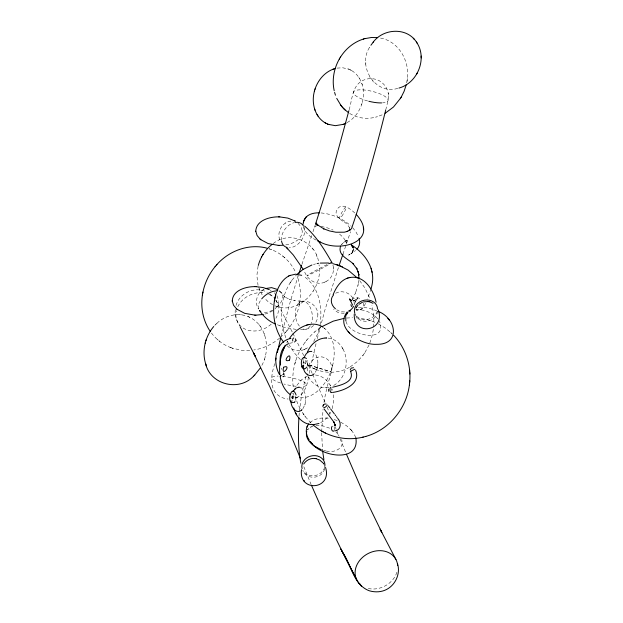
<?xml version="1.0" encoding="UTF-8"?>
<svg xmlns="http://www.w3.org/2000/svg" width="623" height="623" viewBox="0 0 623 623"><rect width="100%" height="100%" fill="white"/><g stroke="black" fill="none" stroke-linecap="round" stroke-linejoin="round"><path stroke-width="0.47" stroke-dasharray="3.12 2.34" d="M317.901 314.047L317.629 318.33L315.324 323.469M321.67 432.783L322.488 450.071M321.678 431.879L323.018 409.389M397.77 88.388C374.423 95.389 356.652 64.979 370.296 46.273L370.07 46.678M303.121 363.575L303.565 359.751M304.99 404.374C306.446 399.102 306.111 392.56 302.007 388.542M317.091 368.466C318.587 363.045 318.205 356.122 313.649 352.252M353.171 248.748L353.194 248.25M332.931 265.071C334.785 271.044 332.114 278.037 326.686 281.168M235.299 309.592C234.575 315.417 236.779 321.079 239.684 326.024M353.397 249.356L352.143 252.883M307.209 366.098L307.357 360.546M299.017 416.102L299.25 412.644M303.128 363.154L303.16 362.734M303.183 362.368L303.214 361.971M305.675 400.877L305.706 400.48M305.729 400.106L305.761 399.686M317.777 364.969L317.8 364.572M317.831 364.206L317.855 363.785M406.663 82.859C411.367 64.021 400.021 41.141 379.859 37.941M299.336 411.748L301.555 395.052L306.033 375.7M307.63 363.949L307.482 365.047M305.356 360.359L305.192 364.369M299.585 303.097C301.15 293.861 300.341 284.166 296.922 275.421M388.456 96.222L388.129 100.241L385.668 110.248M406.983 81.27L407.13 80.196M407.201 79.651L407.349 78.553M323.976 402.403C325.603 392.069 328.36 381.954 331.413 371.962C332.775 367.547 331.265 362.493 327.706 359.549C318.735 352.104 307.295 361.27 307.178 371.588M358.801 280.475L357.945 285.607L358.178 284.54L355.297 293.62L355.749 292.631L352.205 299.39M286.697 331C293.176 323.329 297.599 313.937 299.414 304.071M299.219 305.161L299.78 301.976M320.058 324.887C322.769 307.637 319.202 286.074 303.362 276.114M258.07 266.2L256.871 275.592L258.039 285.311M261.87 365.327C270.826 349.347 266.8 325.004 249.029 316.99M293.269 394.842L293.628 393.144M362.259 102.507C365.639 90.966 362.189 76.364 351.099 70.267M274.852 363.661C271.067 374.236 268.443 390.014 280.28 396.664C282.717 397.895 285.334 398.993 288.106 399.016M308.377 377.133C307.474 385.621 304.071 395.294 295.092 398.12M309.187 373.341L316.336 342.323M332.518 365.857C335.898 352.719 334.847 335.89 323.049 327.215M377.507 311.196C376.689 322.496 359.401 325.175 355.336 314.545M320.619 327.519C300.979 340.275 290.092 364.774 293.347 387.903M349.121 109.749C352.275 99.898 351.886 85.935 362.641 80.569C366.013 78.895 369.93 78.14 373.66 78.88C382.358 80.071 389.102 88.513 388.526 97.266M313.712 341.427L317.489 334.224L319.685 326.911L319.42 327.971M281.214 335.953L290.489 300.909L298.331 275.452M318.953 329.855L319.194 328.897M317.263 338.624L324.785 310.472L338.663 266.831M303.642 359.424L303.814 358.755M294.928 397.03C313.696 401.991 328.352 382.615 332.378 366.363M332.152 367.251L332.752 364.93M371.067 288.558L367.57 299.133M347.112 122.599C354.869 118.292 360.265 110.419 362.43 101.907M361.628 104.617L361.792 104.057M294.827 363.832L295.24 362.446M295.567 361.324L295.956 359.993M332.199 408.633L333.648 401.562L333.11 393.035M264.277 359.681L264.518 358.887M265.024 357.158L265.273 356.301M302.871 408.743L304.873 404.748M315.339 372.313L316.975 368.839M304.795 404.997L305.075 404.093M316.897 369.089L317.177 368.185M316.149 226.149L316.305 225.666L314.646 227.091L317.037 226.398M312.995 231.725L315.129 225.316M346.606 243.398L350.508 231.694M301.921 264.386L312.38 233.547M342.938 254.215L345.999 245.197M324.567 468.909C322.301 478.908 306.866 480.294 302.957 470.793M295.676 400.309L296.244 396.321M291.992 393.759L292.218 393.136M369.821 342.938C374.462 330.984 374.96 317.605 371.915 305.192M354.004 305.099L356.255 300.006L355.336 301.898L357.898 297.864L356.488 299.64L357.867 298.331L354.721 300.372L355.414 300.06M352.828 250.251L352.213 251.536M236.055 305.41C239.684 292.6 255.617 285.825 267.298 292.257M274.836 305.784C299.024 315.806 323.376 288.496 319.015 264.853M369.042 344.94L364.759 352.828M330.681 412.27L329.622 414.194M352.836 251.926C352.392 252.868 354.152 249.223 353.405 248.437M369.47 47.737L369.712 47.309M313.104 291.245L313.361 290.801M314.475 288.831L314.779 288.317M290.552 282.242C279.423 299.266 278.909 321.896 286.915 340.306M365.561 303.315C363.894 306.983 360.779 311.531 356.076 310.449M286.806 342.557L287.608 341.217M296.852 385.364L301.602 379.695L307.466 376.113M292.016 280.148L295.956 275.467M350.212 366.885L357.766 361.223L363.287 354.931M289.991 283.06L292.491 279.454M362.812 355.624L365.319 352.011M308.105 429.06L307.466 429.909L309.802 427.588L313.011 426.101M304.974 342.463L305.558 341.716M306.594 340.368L307.131 339.691M352.408 252.572L352.05 252.977M280.311 337.526L285.568 332.316M285.225 332.705L287.078 330.556M352.563 252.362L351.24 253.506L355.585 250.594M327.371 417.332L323.485 420.977L319.763 423.134M342.206 243.819L341.49 244.629L344.223 242.059M214.733 325.408L215.947 324.17M216.859 323.321C225.386 315.145 238.983 311.874 249.792 317.333M274.953 309.078L278.029 304.896L278.754 300.644M215.768 324.349L216.999 323.181M309.857 422.682C315.09 417.94 322.784 417.394 329.458 418.469M313.595 325.494C309.686 329.419 303.853 329.754 298.643 329.59M279.719 338.016C272.376 344.231 263.365 348.545 253.834 349.986M351.738 253.265L351.403 253.522M314.576 332.082L314.965 331.763M290.902 221.079C281.962 222.068 276.16 232.768 280.186 240.805M273.209 243.57C289.672 229.996 316.398 241.592 318.657 262.571M343.343 242.651L347.385 239.793L346.209 242.729L346.038 241.413L346.411 243.204L345.477 240.587L345.929 241.553L343.281 237.433L338.639 233.29M285.49 223.104L285.895 222.839M272.773 310.76L268.466 312.964L264.37 314.233M305.768 348.81L307.489 347.805M282.671 374.968L284.049 373.987L283.278 372.554C284.984 373.948 284.477 377.343 282.032 377.18M263.809 289.321C256.878 292.841 254.285 302.466 258.483 309.016M333.726 385.45C345.96 378.449 349.448 361.106 343.008 349.044M326.779 281.113L324.77 282.141M350.905 253.841L350.492 254.052M282.608 374.587C284.072 373.434 284.968 374.991 283.286 372.577M310.207 427.316L311.227 426.771M264.238 289.095L263.576 289.438M349.48 367.336C339.395 373.013 326.725 373.893 316.025 369.447M286.977 345.749C291.673 350.087 298.923 352.159 304.873 349.246M304.39 349.48L306.173 348.615M382.117 114.85L377.188 116.719M324.801 282.133C316.258 286.058 307.108 279.299 304.304 271.052M289.422 343.296C291.307 342.868 298.394 342.377 295.201 338.437M313.431 264.534L315.495 263.918M349.682 113.448C357.423 118.3 367.212 119.523 375.981 117.062M375.607 117.171L377.507 116.626M353.288 300.629L356.177 299.85M328.913 387.288L326.281 387.662M285.77 244.901C292.95 243.788 302.49 239.396 302.264 230.884M337.074 68.094L342.79 67.79L348.382 69.021M234.357 314.872L234.824 314.825M235.572 314.747L236.078 314.693M354.051 300.426L354.814 300.356L352.743 300.504M315.97 425.525L322.714 425.859L330.206 428.367M346.614 318.041L352.563 317.714M358.389 307.341L368.154 307.918L376.697 310.706M344.169 313.369L338.647 312.769L335.392 310.885M355.842 309.53C364.066 309.195 372.445 312.762 377.888 318.945M249.761 350.438L241.35 350.219L232.192 348.125M308.354 376.65C311.5 382.927 318.01 387.833 325.222 387.701M324.801 387.716L326.647 387.646M355.967 317.808L366.129 319.303L375.093 322.325M240.805 314.779L241.459 314.841M239.676 314.677L240.299 314.74M346.022 321.406C349.371 336.295 389.118 343.608 379.212 320.697M326.982 451.107L326.654 451.06C333.757 453.233 345.165 448.35 341.599 439.503M321.125 212.934C332.238 214.008 343.125 218.657 351.302 226.305M327.955 338.071C334.831 338.725 340.579 343.771 343.444 349.853M315.511 375.007C322.379 375.661 328.134 380.708 331 386.79M296.268 329.458L283.901 327.153L275.366 323.999M321.149 226.445L327.028 227.738L333.071 230.089M325.806 450.92L323.586 450.406M322.114 449.954L322.714 450.141M334.208 419.567L337.113 420.564M269.969 249.107L269.066 248.795C280.965 252.51 290.894 261.644 295.917 273.014M270.896 249.441L271.83 249.768M211.438 333.025C216.461 339.691 223.392 344.955 231.265 347.79M230.331 347.455L233.095 348.436M348.794 69.184L351.606 70.539M347.883 68.834L349.308 69.379M279.727 325.774L280.49 326.063M303.113 361.94L309.919 366.651L315.596 369.275M312.902 368.232L318.532 370.42M247.907 316.5L248.647 316.834M340.734 422.168L346.575 425.774L351.099 429.909M378.293 323.812L385.435 328.134L391.766 333.422M316.165 240.128C310.628 237.223 304.826 232.971 303.315 226.538M350.212 69.792L350.71 70.064M270.234 290.108L271.091 290.575M272.586 304.709L268.147 301.719L265.102 298.767M269.876 293.9L274.393 298.183M324.248 328.142L324.988 328.71M274.33 292.841L275.156 293.597M354.744 212.973C350.461 208.83 341.941 202.273 337.136 209.149C333.453 214.88 340.103 220.02 344.799 222.177L344.418 221.874L347.385 224.63L349.519 227.668M282.445 255.796L283.278 256.497M284.041 257.128L284.898 257.844M217.263 339.387L218.12 340.103M218.883 340.726L219.717 341.435M336.038 432.097L339.761 436.061M300.488 359.642L294.36 352.976L289.064 344.62M279.345 290.645L285.404 297.545L284.734 297.023L290.178 299.57L289.415 299.274L294.438 300.722L293.643 300.535L301.696 301.33L300.878 301.384C308.891 299.624 317.481 305.862 317.901 314.124M298.028 223.244L300.94 226.725L302.287 231.078M311.103 423.103L305.519 416.974L302.147 412.161M390.668 332.347L392.506 334.154M372.453 80.725L372.897 81.192M373.27 81.59L373.714 82.057M351.388 430.252L354.152 434.036L355.85 437.813M350.508 429.239L351.995 430.929M352.657 227.675L355.873 231.764L358.56 236.779M359.697 280.646L365.047 288.192L369.673 297.981M333.655 309.078L334.076 309.592M259.012 324.669L259.635 325.494M259.838 325.759L260.469 326.592M311.975 247.899L312.45 248.538M312.801 248.998L313.283 249.636M281.666 292.981L282.017 293.464M303.066 413.617L303.993 414.887M304.6 415.712L305.519 416.974M275.779 300.037L292.467 332.441M369.571 76.738L369.922 77.291M370.226 77.766L370.568 78.311M276.9 295.652L278.777 300.839M358.801 77.361L359.144 77.906M359.409 78.327L359.751 78.872M262.135 294.835L258.685 287.499M300.177 408.727L297.856 404.101L295.068 396.298M342.362 347.852L342.798 348.662M329.917 384.78L330.354 385.59M308.564 377.04L309 377.842M292.903 333.297L303.681 355.499M287.265 341.015L288.659 343.865M306.158 360.647L312.287 373.535M312.676 374.4L325.253 402.785M351.372 306.921L350.694 304.725M316.173 254.698L316.484 255.453M316.718 256.022L317.029 256.777M259.152 288.862L259.472 289.617M259.705 290.186L260.017 290.941M327.091 407.123L329.995 414.186M335.081 426.545L336.163 429.192M336.529 430.072L339.068 436.256M340.158 438.904L345.695 452.384M303.829 466.736L311.064 484.344M331.732 388.511L332.23 389.803M281.448 368.084L281.985 369.61M264.066 333.383L264.401 334.356M264.534 334.746L264.876 335.711M361.753 83.217L361.955 83.856M362.111 84.346L362.321 84.985M307.412 360.787L307.528 361.371M333.515 269.222L333.453 267.789M388.215 92.936L388.285 93.917M365.787 62.393L365.802 63.063M365.818 63.601L365.841 64.278M292.732 400.573L292.748 401.305M363.637 302.895A6.752 5.911 33.5 0 1 355.92 309.639M352.12 306.843A6.752 5.911 33.5 0 1 350.998 304.328M351.933 299.827A6.752 5.911 33.5 0 1 361.683 299.749M282.429 376.323A17.81 3.87 11.6 0 1 303.868 381.985A17.81 3.87 11.6 0 1 301.33 386.525M296.151 386.283A17.81 3.87 11.6 0 1 283.963 384.025M280.552 383.013A17.81 3.87 11.6 0 1 278.185 376.082M367.593 100.949A17.81 5.218 13.5 0 1 354.775 90.81A17.81 5.218 13.5 0 1 380.754 94.182A17.81 5.218 13.5 0 1 382.522 102.888M396.89 572.249A22.101 18.293 -27.9 0 1 367.609 588.338M275.888 300.099A22.101 18.277 -27.8 0 1 275.942 318.244M271.207 324.155A22.101 18.277 -27.8 0 1 246.365 329.676A22.101 18.277 -27.8 0 1 236.335 310.799M237.768 306.75A22.101 18.277 -27.8 0 1 264.588 293.044M268.677 294.274A22.101 18.277 -27.8 0 1 273.271 297.148M344.605 311.936A11.666 9.828 21.4 0 1 336.755 309.779M335.704 293.231A11.666 9.828 21.4 0 1 348.732 293.924A11.666 9.828 21.4 0 1 353.965 304.935M377.234 311.189A11.666 9.719 -12.3 0 1 366.698 319.506A11.666 9.719 -12.3 0 1 355.055 313.867M324.684 467.102A11.666 9.991 -14.8 0 1 314.623 475.668A11.666 9.991 -14.8 0 1 302.864 470.63M310.386 325.665A14.119 8.403 82.8 0 1 302.178 328.562M299.367 326.117A14.119 8.403 82.8 0 1 296.517 306.602A14.119 8.403 82.8 0 1 308.003 304.016A14.119 8.403 82.8 0 1 311.399 323.415M279.096 291.315A14.119 8.208 -37.2 0 1 275.047 308.572M272.516 310.168A14.119 8.208 -37.2 0 1 262.665 312.24M258.584 308.891A14.119 8.208 -37.2 0 1 261.123 299.608M328.165 264.946A14.119 0.545 -27.8 0 1 310.706 274.136A14.119 0.545 -27.8 0 1 310.254 273.513A14.119 0.545 -27.8 0 1 327.698 264.292M304.117 227.325A14.119 9.921 -52.5 0 1 301.205 240.642A14.119 9.921 -52.5 0 1 289.259 247.736M281.425 240.361A14.119 9.921 -52.5 0 1 294.368 222.582M334.006 426.771A2.578 1.573 82.9 0 1 334.567 429.8M331.732 389.134A2.578 0.95 82.7 0 1 331.95 390.917M295.154 339.582A2.149 1.285 87 0 1 294.718 341.934A2.149 1.285 87 0 1 293.207 341.863M349.791 254.293L348.662 255.08L349.791 254.293M346.84 240.299L345.983 240.875L346.824 240.314M309.172 365.094L331.42 371.97L309.172 365.094M284.797 297.062L284.259 296.525L284.828 297.132M349.892 228.571L349.62 227.683L349.877 228.548M341.731 216.391A6.752 0.997 -60.5 0 0 346.193 206.922A6.752 0.997 -60.5 0 0 340.555 214.982A6.752 0.997 -60.5 0 0 341.731 216.391"/><path stroke-width="0.93" d="M358.98 277.889L358.973 279.026L358.653 273.956L358.91 275.086L358.1 271.472L358.35 272.586L356.52 268.046L357.018 269.027L352.766 263.311L353.373 263.965C348.522 259.09 338.188 255.734 340.306 247.02M334.473 425.696L335.369 425.104L334.722 425.61L335.291 425.135L335.143 424.761L335.127 425.602L333.811 421.888L334.247 422.643M322.854 406.687L323.244 405.137M373.154 42.216C383.231 28.409 406.788 26.96 416.413 42.014C427.752 58.173 417.69 83.038 398.93 88.069M291.985 397.092C292.802 402.349 294.43 392.622 291.969 397.186M302.357 366.316C303.16 371.573 304.811 361.854 302.342 366.41M409.669 382.382C411.359 365.343 405.456 347.665 393.627 335.244M298.892 417.838C298.098 432.985 298.067 448.319 300.87 463.278M356.192 214.32C380.489 241.28 339.808 253.265 319.778 241.786M354.238 314.062C353.264 337.074 386.268 331.109 378.169 309.724M365.405 436.528C389.227 430.119 407.263 407.808 409.56 383.394M409.412 384.913L409.817 380.824M303.089 224.319L303.603 221.282M276.48 292.296C271.215 308.767 273.069 328.305 283.706 342.3M202.576 294.126C200.38 306.866 202.857 320.526 210.177 331.272M301.501 469.641C298.386 492.777 332.534 489.857 325.549 467.421M202.748 293.16C204.562 283.294 208.985 273.894 215.465 266.223M202.382 295.255L202.942 292.07M274.322 301.088L274.541 299.904M274.712 298.978L275.179 296.828M213.744 326.514C204.928 336.794 201.548 351.754 205.94 364.673M314.514 90.888C311.126 102.429 314.576 117.031 325.665 123.128M275.646 359.938L276.044 358.077M350.219 369.852L351.224 368.107L353.553 367.71M371.067 288.558C376.993 270.374 366.013 254.153 351.208 244.761L352.766 246.949L352.073 245.797M277.328 352.54L280.529 338.686M385.668 110.248C375.801 150.252 364.65 189.968 351.403 228.991M348.896 110.676L332.651 170.305L315.433 224.397M275.405 295.902L275.646 294.936M406.336 84.448L404.062 91.41L401.165 97.227M258.288 265.453C260.476 257.229 265.289 249.659 272.041 244.442M314.335 91.488C316.772 81.854 323.462 72.922 332.908 69.285M314.973 89.338L315.137 88.778M205.201 343.156L205.465 342.268M205.964 340.563L206.205 339.745M298.931 273.606L301.618 265.297M303.315 222.154L305.644 217.614M303.697 221.001L304.445 219.327M306.765 431.303C304.764 438.016 310.69 443.965 315.962 447.127M307.201 426.467C305.177 430.952 306.648 436.232 309.296 440.134M338.967 265.935L342.938 254.215M304.094 357.851C305.13 354.588 307.918 350.617 311.819 351.411M349.986 229.544L349.729 230.245L350.212 229.202L349.386 230.502L350.095 229.63L347.042 231.577L347.86 231.273L344.324 232.192L335.906 232.231L329.481 230.923L323.493 228.734L323.937 228.929L317.395 224.794L318.104 225.433L316.227 222.995L316.64 224.817M283.512 349.332C280.272 357.337 278.878 366.145 279.898 374.75M307.318 352.416C310.137 345.126 316.679 338.756 324.715 338.048M294.874 389.344L295.068 388.845M328.562 389.118L328.687 391.299M283.823 348.592L285.334 345.267M306.477 358.552C298.908 352.75 300.317 375.217 306.82 367.064M283.247 349.986L284.072 347.977M277.11 290.567C279.454 284.727 283.138 279.011 288.831 275.981M307.295 426.264L308.774 423.85M306.929 427.074L307.552 425.68M333.11 294.64C336.007 287.717 340.399 280.218 348.086 277.983M340.47 246.544L340.688 246.085M339.644 58.484C333.99 68.094 331.794 79.83 334.208 90.763M292.841 391.742L295.652 388.261L298.643 387.195M416.686 74.051L416.912 73.646M417.262 73.016L417.511 72.587M262.82 254.838L263.085 254.394M261.411 257.322L261.707 256.808M304.554 219.14C307.505 214.055 313.93 212.677 319.397 212.832M355.935 308.128L356.442 307.271M347.961 312.357L345.672 315.877L345.843 320.853M340.174 57.612C345.492 48.937 353.833 41.951 363.637 38.992M385.146 113.285L393.487 107.008L400.651 98.084M339.286 59.084L340.508 57.059M400.309 98.652L401.531 96.62M260.461 367.796L254.527 375.264M370.926 45.238L373.364 41.951M283.59 367.251C280.88 378.278 292.467 363.777 283.613 367.227M289.531 360.102C292.203 349.036 280.685 363.684 289.508 360.133M356.574 307.069L357.929 305.34M303.681 464.026C306.103 460.218 310.745 457.812 315.269 458.505M323.462 404.825L324.661 404.039L326.187 404.039M323.189 405.207L323.493 404.794M295.006 401.609L294.687 402.03M289.508 338.382C296.392 327.963 311.29 319.342 323.049 327.215M346.536 313.984L347.175 313.135M323.633 407.691C323.399 408.883 327.823 405.355 327.176 404.903M216.594 264.915C228.797 250.835 248.943 243.219 267.22 248.242M215.083 266.667L216.936 264.518M305.761 217.489L306.384 216.773M356.87 249.356C359.611 246.428 360.32 242.028 359.089 238.259M347.198 311.882C334.123 328.695 361.324 345.158 376.323 344.324C401.017 345.002 396.563 318.221 378.075 311.368M297.202 274.19L302.91 269.533L311.905 264.993M205.598 363.668C210.34 384.741 239.131 391.89 253.631 376.113M314.132 373.808C310.379 378.317 303.915 373.465 303.642 368.458M291.034 400.706C290.38 406.071 295.909 415.027 301.657 410.059M253.483 376.261L254.714 375.085M301.587 410.129L302.03 409.716M294.523 402.201C285.264 406.087 291.556 381.837 296.096 395.099M359.019 304.289L362.516 302.202M354.783 369.213L350.476 371.331L351.029 371.144M281.316 375.342L280.311 376.09L280.747 375.988M322.122 326.561L333.188 321.172L344.005 318.384M349.885 311.064L350.297 310.846L349.721 311.15M288.317 343.756C281.557 346.629 278.855 356.706 280.615 365.078M289.734 275.553L295.473 274.175L301.688 275.327M288.433 276.176L290.217 275.319M346.1 123.136L343.857 124.109M265.328 288.581L271.573 287.624L277.765 289.563M333.733 68.989L335.01 68.585M328.383 124.374L335.361 125.675L343.032 124.405M332.713 69.355L333.959 68.904M342.806 124.491L344.052 124.039M319.007 423.453L313.828 424.598M335.01 430.898C341.474 430.08 341.381 422.192 337.65 418.36M364.852 38.642L371.363 37.505L377.709 37.614M363.318 39.078L365.218 38.533M349.246 277.671C363.848 274.408 373.559 289.843 376.082 302.21M347.128 278.247L350.212 277.406M363.45 301.882L368.17 301.548M313.011 424.855C326.483 436.723 345.796 441.434 363.217 437.089M362.726 437.221L365.802 436.419M306.742 325.05L307.217 324.933M308.26 324.669L308.782 324.536M290.91 338.406C275.101 341.435 272.399 362.493 279.454 374.485M317.076 263.591L318.657 263.264M332.612 387.226C339.792 385.473 354.448 382.39 350.85 372.141M263.327 314.459L255.78 315.152M332.542 392.451C343.328 390.987 361.379 384.048 355.601 370.132M320.191 263.085L328.547 262.992M282.554 245.291L279.291 245.392M326.141 337.993L326.569 337.978L325.089 338.032M293.713 407.925C295.738 416.655 303.354 424.793 312.777 424.629M312.357 424.645L314.202 424.582M278.738 216.874C269.697 216.695 256.022 220.402 255.765 231.382M255.228 286.635C246.186 286.455 232.511 290.162 232.254 301.143M279.665 216.897L287.881 218.105L294.811 220.939M260.687 239.598L268.194 243.57L278.364 245.369M256.154 286.658L263.186 287.569L269.346 289.672M237.176 309.358L244.683 313.33L254.854 315.129M278.637 216.874L279.782 216.897M278.247 245.369L279.392 245.392M255.126 286.635L256.271 286.658M254.737 315.129L255.882 315.152M299.063 387.21L299.967 387.374M294.702 220.994L295.606 221.142M368.754 301.641L369.906 301.921M315.853 458.606L319.669 460.039L323.119 463.029M367.905 301.501L369.042 301.688M315.012 458.466L316.141 458.653M332.573 263.576L339.286 265.624M321.227 449.642L315.269 446.707M370.21 302.007L372.982 303.339M325.159 122.856L327.971 124.211M327.457 124.016L328.882 124.561M339.714 265.795L348.023 270.039L357.322 277.936M336.778 264.65L342.401 266.846M318.376 241.171L317.925 240.984L320.152 241.942M275.366 323.999C268.918 321.297 263.498 316.539 259.666 310.721M321.904 431.194L323.197 431.879M324.31 432.455L325.556 433.117M326.055 123.338L326.553 123.603M351.045 300.185L349.721 299.437L351.255 300.668L349.526 299.133L350.998 300.87L349.659 299.032L352.641 305.231M316.11 447.213L316.772 447.61M300.886 387.747L301.298 388.004M351.87 245.703C350.718 244.722 352.93 246.498 352.018 245.758M348.397 112.592L344.278 109.189M290.123 394.499C284.314 390.224 281.253 383.184 280.116 376.237M286.93 248.079L293.269 254.963L303.362 269.494M304.624 226.094C316.204 236.047 324.381 249.387 331.903 262.517M255.742 231.18L257.089 235.533L260.188 239.185M232.231 300.94L233.578 305.293L236.678 308.946M260.001 239.022L260.881 239.754M236.491 308.782L237.371 309.514M341.357 105.972L343.943 108.854M343.133 108.067L345.08 109.967M311.679 443.21C321.359 456.682 359.938 463.162 355.85 437.813M413.267 38.268L413.711 38.735M414.085 39.132L414.529 39.599M387.841 318.446L388.441 319.116M388.729 319.451L389.336 320.136M348.125 331.397L348.724 332.082M349.02 332.417L349.612 333.087M310.231 441.505L311.391 442.875M310.784 442.19L312.271 443.88M311.422 485.224L326.164 518.601L342.603 552.352C351.411 564.695 353.459 585.176 369.548 590.853C374.602 592.263 380.108 592.255 384.983 590.207C395.052 586.111 400.869 573.939 397.482 563.574M336.716 98.356L341.054 105.583M328.235 405.892L329.824 407.917M324.209 409.116L333.944 422.121M340.345 104.68L342.058 106.86M330.603 408.922L334.333 413.804M335.049 414.739L335.75 415.673M323.438 463.45L323.905 464.088M303.759 480.419L304.079 480.855M304.234 481.057L304.546 481.486M336.436 416.608L337.051 417.48M416.413 42.014L416.756 42.559M417.06 43.034L417.41 43.587M317.021 114.523L317.364 115.068M317.621 115.489L317.964 116.034M295.473 412.769L295.909 413.586M296.12 413.968L296.556 414.778M395.948 559.516L380.131 529.137L381.821 532.455L367.243 502.395L346.435 454.183M240.12 326.865L255.352 356.457L253.662 353.14L270.016 387.132L285.061 421.086L300.582 458.808M357.532 581.314L340.913 549.027L356.286 578.954M301.844 366.815L302.062 367.274M352.898 247.245L353.046 247.627M353.163 247.58L352.883 246.872L353.148 247.759M352.992 247.479L352.968 247.066L353.171 247.814M307.186 374.119L307.528 374.991M206.065 365.031L206.408 366.036M335.462 95.218L334.598 92.43M314.451 108.41L314.654 109.048M314.81 109.539L315.012 110.178M335.003 424.208L335.088 425.517L335.143 424.761M371.144 268.279L371.401 269.393M371.799 271.176L372.056 272.313M323.89 459.525L322.589 450.888M409.568 369.805L409.693 371.401M409.778 372.461L409.895 374.034M363.357 227.286L363.419 228.329M363.435 228.68L363.497 229.747M421.14 56.039L421.164 56.724M421.179 57.261L421.195 57.931M381.588 102.927A17.81 5.218 13.5 0 1 368.816 101.269M360.328 584.545A22.101 18.293 -27.9 0 1 368.177 553.504A22.101 18.293 -27.9 0 1 397.669 565.443M353.537 306.267A11.666 9.828 21.4 0 1 348.428 311.134M335.431 308.806A11.666 9.828 21.4 0 1 333.445 295.053M354.799 313.221A11.666 9.719 -12.3 0 1 364.338 300.2A11.666 9.719 -12.3 0 1 377.515 309.094M302.085 468.636A11.666 9.991 -14.8 0 1 312.956 455.678A11.666 9.991 -14.8 0 1 324.824 466.386M260.842 311.555A14.119 8.208 -37.2 0 1 259.456 310.425M261.707 298.869A14.119 8.208 -37.2 0 1 277.749 291.019M328.944 263.7A14.119 0.545 -27.8 0 1 331.078 263.194M295.185 222.419A14.119 9.921 -52.5 0 1 303.494 225.954M287.001 247.463A14.119 9.921 -52.5 0 1 281.541 241.171M334.123 430.758A2.578 1.573 82.9 0 1 331.802 429.94A2.578 1.573 82.9 0 1 332.184 426.334M331.724 392.202A2.578 0.95 82.7 0 1 330.026 390.333A2.578 0.95 82.7 0 1 331.062 387.732M292.787 341.03A2.149 1.285 87 0 1 293.783 338.016M287.771 248.733L286.993 248.11L287.779 248.764M361.527 586.188L359.206 583.51L361.527 586.188"/></g></svg>
